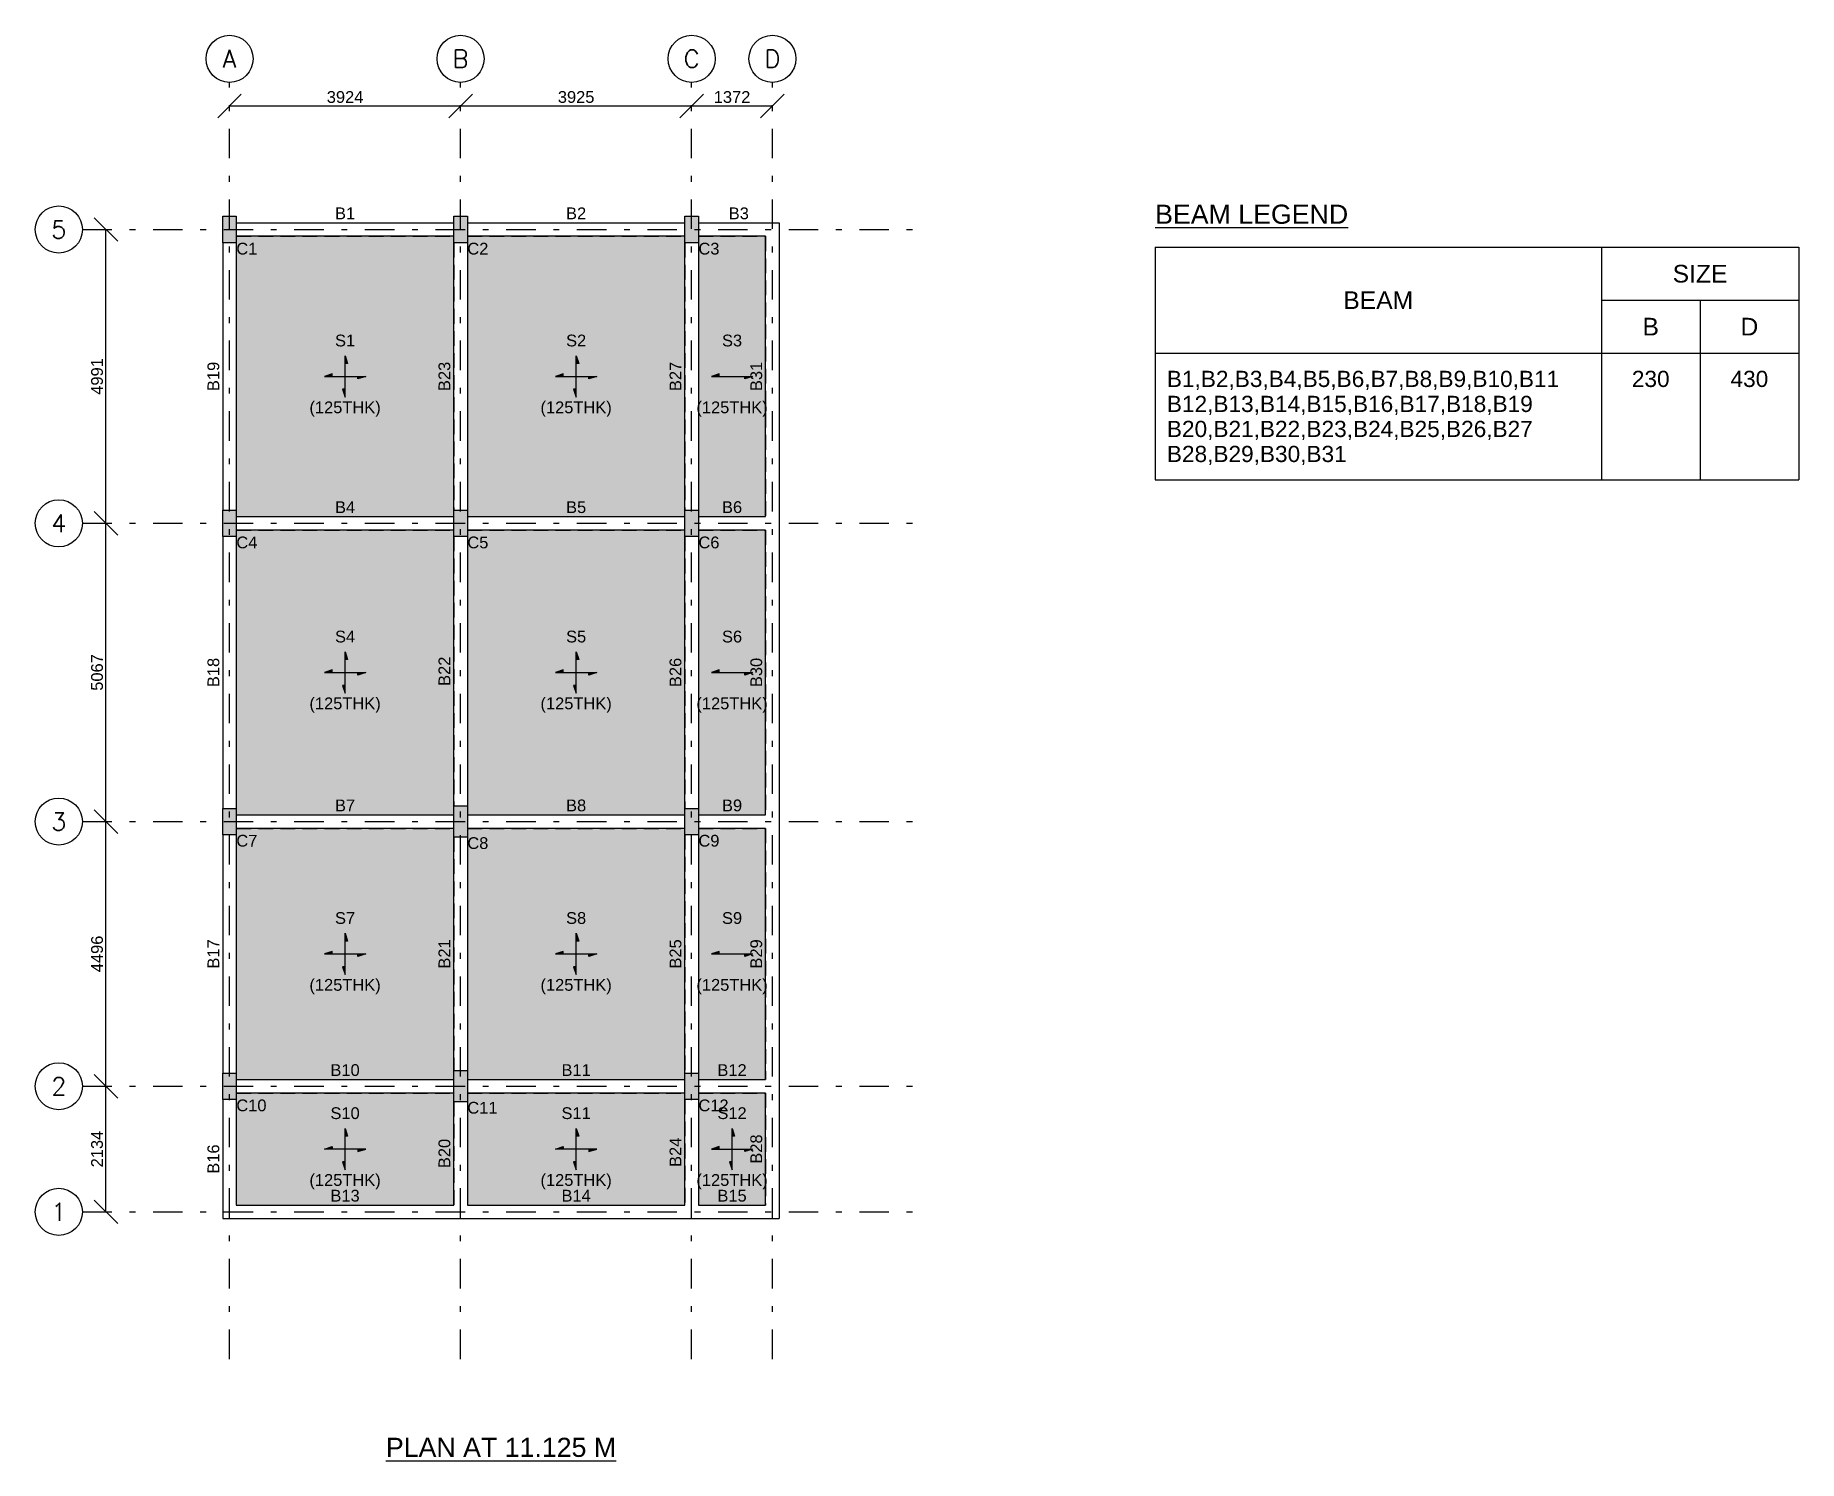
# Model space of a CAD drawing. Header units: inches. Extents: x -3300 to 26653, y -20916 to 3300.
import ezdxf
from ezdxf.enums import TextEntityAlignment as Align

# ---------------------------------------------------------------- set-up
doc = ezdxf.new("R2010")
doc.units = ezdxf.units.IN
doc.header["$LTSCALE"] = 1000
doc.header["$MEASUREMENT"] = 0
doc.linetypes.add('SCCenter', pattern=[1.2, 0.5, -0.3, 0.1, -0.3])
doc.linetypes.add('SCHidden', pattern=[0.375, 0.25, -0.125])
for name, color, linetype in [('Beam', 3, 'Continuous'), ('Beam Nos', 7, 'Continuous'), ('Column', 2, 'Continuous'), ('Column Nos', 7, 'Continuous'), ('Grid Line', 8, 'Continuous'), ('Label', 4, 'Continuous'), ('Schedule Border', 4, 'Continuous'), ('Schedule Header', 4, 'Continuous'), ('Schedule Text', 31, 'Continuous'), ('Slab', 251, 'Continuous'), ('Slab Nos', 7, 'Continuous')]:
    doc.layers.add(name, color=color, linetype=linetype)
doc.styles.add('SC-BBS1', font='SansSerif')
doc.styles.add('SC-BBS2', font='SansSerif')
doc.styles.get("Standard").update_dxf_attribs({"font": 'txt.shx'})
doc.dimstyles.new('SCGridlineDim', dxfattribs={"dimtxt": 200, "dimasz": 0.18, "dimexe": 75, "dimexo": 75, "dimgap": 50, "dimtad": 1, "dimtoh": 1, "dimdec": 0, "dimzin": 0, "dimdsep": 46, "dimtxsty": 'SC-BBS2', "dimtsz": 200, "dimcen": 0.09, "dimclrd": 8, "dimclre": 8, "dimclrt": 31, "dimadec": 0, "dimazin": 0, "dimtfac": 1, "dimtdec": 0, "dimtix": 1, "dimtofl": 0, "dimtmove": 0, "dimatfit": 3, "dimfxl": 1, "dimtolj": 1, "dimtzin": 0, "dimarcsym": 0})

# ---------------------------------------------------------------- blocks, each defined once
blk = doc.blocks.new('*D0')
at = {"color": 8, "linetype": 'ByBlock', "lineweight": -2}
for p, q in [((-1900, -14754), (-2300, -14354)), ((-2100, -14554), (-2100, -14554)), ((-2100, -16688), (-2100, -14554)), ((-2300, -16488), (-1900, -16888)), ((-2100, -16688), (-2100, -16688))]:
    blk.add_line(p, q, dxfattribs=at)
at = {"layer": 'Defpoints', "color": 8}
for p in [(-2100, -14554), (-2100, -16688), (-2100, -16688)]:
    blk.add_point(p, dxfattribs=at)
at = {"color": 31, "insert": (-2250, -15621), "char_height": 200, "attachment_point": 5, "rotation": 90, "style": 'SC-BBS2'}
blk.add_mtext('\\A1;2134', dxfattribs=at)
blk = doc.blocks.new('*D1')
at = {"color": 8, "linetype": 'ByBlock', "lineweight": -2}
for p, q in [((-1900, -10258), (-2300, -9858)), ((-2100, -10058), (-2100, -10058)), ((-2100, -14554), (-2100, -10058)), ((-2300, -14354), (-1900, -14754)), ((-2100, -14554), (-2100, -14554))]:
    blk.add_line(p, q, dxfattribs=at)
at = {"layer": 'Defpoints', "color": 8}
for p in [(-2100, -10058), (-2100, -14554), (-2100, -14554)]:
    blk.add_point(p, dxfattribs=at)
at = {"color": 31, "insert": (-2250, -12306), "char_height": 200, "attachment_point": 5, "rotation": 90, "style": 'SC-BBS2'}
blk.add_mtext('\\A1;4496', dxfattribs=at)
blk = doc.blocks.new('*D2')
at = {"color": 8, "linetype": 'ByBlock', "lineweight": -2}
for p, q in [((-1900, -5191), (-2300, -4791)), ((-2100, -4991), (-2100, -4991)), ((-2100, -10058), (-2100, -4991)), ((-2300, -9858), (-1900, -10258)), ((-2100, -10058), (-2100, -10058))]:
    blk.add_line(p, q, dxfattribs=at)
at = {"layer": 'Defpoints', "color": 8}
for p in [(-2100, -4991), (-2100, -10058), (-2100, -10058)]:
    blk.add_point(p, dxfattribs=at)
at = {"color": 31, "insert": (-2250, -7524.5), "char_height": 200, "attachment_point": 5, "rotation": 90, "style": 'SC-BBS2'}
blk.add_mtext('\\A1;5067', dxfattribs=at)
blk = doc.blocks.new('*D3')
at = {"color": 8, "linetype": 'ByBlock', "lineweight": -2}
for p, q in [((-1900, -200), (-2300, 200)), ((-2100, 0), (-2100, 0)), ((-2100, -4991), (-2100, 0)), ((-2300, -4791), (-1900, -5191)), ((-2100, -4991), (-2100, -4991))]:
    blk.add_line(p, q, dxfattribs=at)
at = {"layer": 'Defpoints', "color": 8}
for p in [(-2100, 0), (-2100, -4991), (-2100, -4991)]:
    blk.add_point(p, dxfattribs=at)
at = {"color": 31, "insert": (-2250, -2495.5), "char_height": 200, "attachment_point": 5, "rotation": 90, "style": 'SC-BBS2'}
blk.add_mtext('\\A1;4991', dxfattribs=at)
blk = doc.blocks.new('*D4')
at = {"color": 8, "linetype": 'ByBlock', "lineweight": -2}
for p, q in [((200, 2300), (-200, 1900)), ((0, 2100), (0, 2100)), ((0, 2100), (3924, 2100)), ((3724, 1900), (4124, 2300)), ((3924, 2100), (3924, 2100))]:
    blk.add_line(p, q, dxfattribs=at)
at = {"layer": 'Defpoints', "color": 8}
for p in [(0, 2100), (0, 2100), (3924, 2100)]:
    blk.add_point(p, dxfattribs=at)
at = {"color": 31, "insert": (1962, 2250), "char_height": 200, "attachment_point": 5, "style": 'SC-BBS2'}
blk.add_mtext('\\A1;3924', dxfattribs=at)
blk = doc.blocks.new('*D5')
at = {"color": 8, "linetype": 'ByBlock', "lineweight": -2}
for p, q in [((4124, 2300), (3724, 1900)), ((3924, 2100), (7849, 2100)), ((3999, 2100), (3999, 2100)), ((7649, 1900), (8049, 2300)), ((7849, 2100), (7849, 2100))]:
    blk.add_line(p, q, dxfattribs=at)
at = {"layer": 'Defpoints', "color": 8}
for p in [(3924, 2100), (3924, 2100), (7849, 2100)]:
    blk.add_point(p, dxfattribs=at)
at = {"color": 31, "insert": (5886.5, 2250), "char_height": 200, "attachment_point": 5, "style": 'SC-BBS2'}
blk.add_mtext('\\A1;3925', dxfattribs=at)
blk = doc.blocks.new('*D6')
at = {"color": 8, "linetype": 'ByBlock', "lineweight": -2}
for p, q in [((8049, 2300), (7649, 1900)), ((7849, 2100), (7849, 2100)), ((7849, 2100), (9221, 2100)), ((9021, 1900), (9421, 2300)), ((9221, 2100), (9221, 2100))]:
    blk.add_line(p, q, dxfattribs=at)
at = {"layer": 'Defpoints', "color": 8}
for p in [(7849, 2100), (7849, 2100), (9221, 2100)]:
    blk.add_point(p, dxfattribs=at)
at = {"color": 31, "insert": (8535, 2250), "char_height": 200, "attachment_point": 5, "style": 'SC-BBS2'}
blk.add_mtext('\\A1;1372', dxfattribs=at)

msp = doc.modelspace()

# ---------------------------------------------------------------- hatches: boundary and pattern name
at = {"layer": 'Column'}
for points in [[(115, -225), (-115, -225), (-115, 225), (115, 225)], [(4039, -225), (3809, -225), (3809, 225), (4039, 225)], [(7964, -225), (7734, -225), (7734, 225), (7964, 225)], [(115, -5216), (-115, -5216), (-115, -4766), (115, -4766)], [(4039, -5216), (3809, -5216), (3809, -4766), (4039, -4766)], [(7964, -5216), (7734, -5216), (7734, -4766), (7964, -4766)], [(115, -10283), (-115, -10283), (-115, -9833), (115, -9833)], [(4039, -10323), (3809, -10323), (3809, -9793), (4039, -9793)], [(7964, -10283), (7734, -10283), (7734, -9833), (7964, -9833)], [(115, -14779), (-115, -14779), (-115, -14329), (115, -14329)], [(4039, -14819), (3809, -14819), (3809, -14289), (4039, -14289)], [(7964, -14779), (7734, -14779), (7734, -14329), (7964, -14329)]]:
    msp.add_hatch(color=256, dxfattribs=at).paths.add_polyline_path(points, flags=0)
at = {"layer": 'Slab'}
for points in [[(3809, -4876), (3809, -4766), (3809, -225), (3809, -115), (115, -115), (115, -225), (115, -4766), (115, -4876)], [(7734, -4876), (7734, -4766), (7734, -225), (7734, -115), (4039, -115), (4039, -225), (4039, -4766), (4039, -4876)], [(9106, -4876), (9106, -115), (7964, -115), (7964, -225), (7964, -4766), (7964, -4876)], [(3809, -9943), (3809, -9793), (3809, -5216), (3809, -5106), (115, -5106), (115, -5216), (115, -9833), (115, -9943)], [(7734, -9943), (7734, -9833), (7734, -5216), (7734, -5106), (4039, -5106), (4039, -5216), (4039, -9793), (4039, -9943)], [(9106, -9943), (9106, -5106), (7964, -5106), (7964, -5216), (7964, -9833), (7964, -9943)], [(3809, -14439), (3809, -14289), (3809, -10323), (3809, -10173), (115, -10173), (115, -10283), (115, -14329), (115, -14439)], [(7734, -14439), (7734, -14329), (7734, -10283), (7734, -10173), (4039, -10173), (4039, -10323), (4039, -14289), (4039, -14439)], [(9106, -14439), (9106, -10173), (7964, -10173), (7964, -10283), (7964, -14329), (7964, -14439)], [(3809, -16573), (3809, -14819), (3809, -14669), (115, -14669), (115, -14779), (115, -16573)], [(7734, -16573), (7734, -14779), (7734, -14669), (4039, -14669), (4039, -14819), (4039, -16573)], [(9106, -16573), (9106, -14669), (7964, -14669), (7964, -14779), (7964, -16573)]]:
    msp.add_hatch(color=256, dxfattribs=at).paths.add_polyline_path(points, flags=0)
at = {"layer": 'Slab Nos'}
for points in [[(1962, -2145.5), (2005.8, -2276.8), (1962, -2276.8)], [(5886.5, -2145.5), (5930.2, -2276.8), (5886.5, -2276.8)], [(1743.2, -2495.5), (1743.2, -2451.8), (1612, -2495.5)], [(2312, -2495.5), (2180.7, -2539.2), (2180.7, -2495.5)], [(5667.8, -2495.5), (5667.8, -2451.8), (5536.5, -2495.5)], [(6236.5, -2495.5), (6105.2, -2539.2), (6105.2, -2495.5)], [(8316.2, -2495.5), (8316.2, -2451.8), (8185, -2495.5)], [(8885, -2495.5), (8753.8, -2539.2), (8753.8, -2495.5)], [(1962, -2714.2), (1918.2, -2714.2), (1962, -2845.5)], [(5886.5, -2714.2), (5842.8, -2714.2), (5886.5, -2845.5)], [(1962, -7174.5), (2005.8, -7305.8), (1962, -7305.8)], [(5886.5, -7174.5), (5930.2, -7305.8), (5886.5, -7305.8)], [(1743.2, -7524.5), (1743.2, -7480.8), (1612, -7524.5)], [(5667.8, -7524.5), (5667.8, -7480.8), (5536.5, -7524.5)], [(8316.2, -7524.5), (8316.2, -7480.8), (8185, -7524.5)], [(1962, -7743.2), (1918.2, -7743.2), (1962, -7874.5)], [(2312, -7524.5), (2180.7, -7568.2), (2180.7, -7524.5)], [(5886.5, -7743.2), (5842.8, -7743.2), (5886.5, -7874.5)], [(6236.5, -7524.5), (6105.2, -7568.2), (6105.2, -7524.5)], [(8885, -7524.5), (8753.8, -7568.2), (8753.8, -7524.5)], [(1962, -11956), (2005.8, -12087.2), (1962, -12087.2)], [(5886.5, -11956), (5930.2, -12087.2), (5886.5, -12087.2)], [(1743.2, -12306), (1743.2, -12262.2), (1612, -12306)], [(5667.8, -12306), (5667.8, -12262.2), (5536.5, -12306)], [(8316.2, -12306), (8316.2, -12262.2), (8185, -12306)], [(1962, -12524.8), (1918.2, -12524.8), (1962, -12656)], [(2312, -12306), (2180.7, -12349.8), (2180.7, -12306)], [(5886.5, -12524.8), (5842.8, -12524.8), (5886.5, -12656)], [(6236.5, -12306), (6105.2, -12349.8), (6105.2, -12306)], [(8885, -12306), (8753.8, -12349.8), (8753.8, -12306)], [(1962, -15271), (2005.8, -15402.3), (1962, -15402.3)], [(5886.5, -15271), (5930.3, -15402.3), (5886.5, -15402.3)], [(8535, -15271), (8578.8, -15402.3), (8535, -15402.3)], [(1612, -15621), (1743.3, -15577.2), (1743.2, -15621)], [(1962, -15839.8), (1918.2, -15839.7), (1962, -15971)], [(2180.7, -15621), (2180.7, -15664.8), (2312, -15621)], [(5536.5, -15621), (5667.8, -15577.2), (5667.8, -15621)], [(5886.5, -15839.8), (5842.7, -15839.7), (5886.5, -15971)], [(6105.2, -15621), (6105.2, -15664.8), (6236.5, -15621)], [(8316.2, -15621), (8316.2, -15577.2), (8185, -15621)], [(8535, -15839.8), (8491.2, -15839.8), (8535, -15971)], [(8885, -15621), (8753.8, -15664.8), (8753.8, -15621)]]:
    msp.add_hatch(color=256, dxfattribs=at).paths.add_polyline_path(points, flags=0)

# ---------------------------------------------------------------- linework, layer by layer
at = {"layer": 'Beam'}
for p, q in [((115, 115), (3809, 115)), ((4039, 115), (7734, 115)), ((7964, 115), (9336, 115)), ((9336, 115), (9336, -5106)), ((-115, -225), (-115, -4766)), ((9336, -4991), (9336, -10173)), ((-115, -5216), (-115, -9833)), ((9336, -10058), (9336, -14669)), ((-115, -10283), (-115, -14329)), ((9336, -14554), (9336, -16803)), ((-115, -14779), (-115, -16803)), ((-115, -16803), (4039, -16803)), ((3981.5, -16803), (7964, -16803)), ((7906.5, -16803), (9336, -16803))]:
    msp.add_line(p, q, dxfattribs=at)
at = {"layer": 'Beam', "linetype": 'SCHidden'}
for p, q in [((115, -115), (3809, -115)), ((115, -225), (115, -4766)), ((3809, -225), (3809, -4766)), ((4039, -115), (7734, -115)), ((4039, -225), (4039, -4766)), ((7734, -225), (7734, -4766)), ((7964, -115), (9106, -115)), ((7964, -225), (7964, -4766)), ((9106, -115), (9106, -4876)), ((115, -4876), (3809, -4876)), ((4039, -4876), (7734, -4876)), ((7964, -4876), (9106, -4876)), ((115, -5106), (3809, -5106)), ((115, -5216), (115, -9833)), ((3809, -5216), (3809, -9793)), ((4039, -5106), (7734, -5106)), ((4039, -5216), (4039, -9793)), ((7734, -5216), (7734, -9833)), ((7964, -5106), (9106, -5106)), ((7964, -5216), (7964, -9833)), ((9106, -5106), (9106, -9943)), ((115, -9943), (3809, -9943)), ((115, -10173), (3809, -10173)), ((4039, -9943), (7734, -9943)), ((4039, -10173), (7734, -10173)), ((7964, -9943), (9106, -9943)), ((7964, -10173), (9106, -10173)), ((9106, -10173), (9106, -14439)), ((115, -10283), (115, -14329)), ((3809, -10323), (3809, -14289)), ((4039, -10323), (4039, -14289)), ((7734, -10283), (7734, -14329)), ((7964, -10283), (7964, -14329)), ((115, -14439), (3809, -14439)), ((115, -14669), (3809, -14669)), ((4039, -14439), (7734, -14439)), ((4039, -14669), (7734, -14669)), ((7964, -14439), (9106, -14439)), ((7964, -14669), (9106, -14669)), ((9106, -14669), (9106, -16573)), ((115, -14779), (115, -16573)), ((3809, -14819), (3809, -16573)), ((4039, -14819), (4039, -16573)), ((7734, -14779), (7734, -16573)), ((7964, -14779), (7964, -16573)), ((115, -16573), (3809, -16573)), ((4039, -16573), (7734, -16573)), ((7964, -16573), (9106, -16573))]:
    msp.add_line(p, q, dxfattribs=at)
at = {"layer": 'Column'}
for points in [[(115, -225), (-115, -225), (-115, 225), (115, 225)], [(4039, -225), (3809, -225), (3809, 225), (4039, 225)], [(7964, -225), (7734, -225), (7734, 225), (7964, 225)], [(115, -5216), (-115, -5216), (-115, -4766), (115, -4766)], [(4039, -5216), (3809, -5216), (3809, -4766), (4039, -4766)], [(7964, -5216), (7734, -5216), (7734, -4766), (7964, -4766)], [(115, -10283), (-115, -10283), (-115, -9833), (115, -9833)], [(4039, -10323), (3809, -10323), (3809, -9793), (4039, -9793)], [(7964, -10283), (7734, -10283), (7734, -9833), (7964, -9833)], [(115, -14779), (-115, -14779), (-115, -14329), (115, -14329)], [(4039, -14819), (3809, -14819), (3809, -14289), (4039, -14289)], [(7964, -14779), (7734, -14779), (7734, -14329), (7964, -14329)]]:
    msp.add_lwpolyline(points, close=True, dxfattribs=at)
at = {"layer": 'Grid Line', "linetype": 'SCCenter'}
for p, q in [((0, -19188), (0, 2500)), ((3924, -19188), (3924, 2500)), ((7849, -19188), (7849, 2500)), ((9221, -19188), (9221, 2500)), ((-2500, 0), (11721, 0)), ((-2500, -4991), (11721, -4991)), ((-2500, -10058), (11721, -10058)), ((-2500, -14554), (11721, -14554)), ((-2500, -16688), (11721, -16688))]:
    msp.add_line(p, q, dxfattribs=at)
at = {"layer": 'Grid Line'}
for centre in [(0, 2900), (3924, 2900), (7849, 2900), (9221, 2900), (-2900, 0), (-2900, -4991), (-2900, -10058), (-2900, -14554), (-2900, -16688)]:
    msp.add_circle(centre, 400, dxfattribs=at)
at = {"layer": 'Schedule Border'}
for p, q in [((15721, -300), (26653, -300)), ((15721, -300), (15721, -4250)), ((23301, -300), (23301, -4250)), ((26653, -300), (26653, -4250)), ((23301, -1200), (26653, -1200)), ((24977, -1200), (24977, -4250)), ((15721, -2100), (26653, -2100)), ((15721, -4250), (26653, -4250))]:
    msp.add_line(p, q, dxfattribs=at)
at = {"layer": 'Slab'}
for points in [[(3809, -4876), (3809, -4766), (3809, -225), (3809, -115), (115, -115), (115, -225), (115, -4766), (115, -4876)], [(7734, -4876), (7734, -4766), (7734, -225), (7734, -115), (4039, -115), (4039, -225), (4039, -4766), (4039, -4876)], [(9106, -4876), (9106, -115), (7964, -115), (7964, -225), (7964, -4766), (7964, -4876)], [(3809, -9943), (3809, -9793), (3809, -5216), (3809, -5106), (115, -5106), (115, -5216), (115, -9833), (115, -9943)], [(7734, -9943), (7734, -9833), (7734, -5216), (7734, -5106), (4039, -5106), (4039, -5216), (4039, -9793), (4039, -9943)], [(9106, -9943), (9106, -5106), (7964, -5106), (7964, -5216), (7964, -9833), (7964, -9943)], [(3809, -14439), (3809, -14289), (3809, -10323), (3809, -10173), (115, -10173), (115, -10283), (115, -14329), (115, -14439)], [(7734, -14439), (7734, -14329), (7734, -10283), (7734, -10173), (4039, -10173), (4039, -10323), (4039, -14289), (4039, -14439)], [(9106, -14439), (9106, -10173), (7964, -10173), (7964, -10283), (7964, -14329), (7964, -14439)], [(3809, -16573), (3809, -14819), (3809, -14669), (115, -14669), (115, -14779), (115, -16573)], [(7734, -16573), (7734, -14779), (7734, -14669), (4039, -14669), (4039, -14819), (4039, -16573)], [(9106, -16573), (9106, -14669), (7964, -14669), (7964, -14779), (7964, -16573)]]:
    msp.add_lwpolyline(points, close=True, dxfattribs=at)
at = {"layer": 'Slab Nos'}
for points in [[(1962, -2714.2), (1918.2, -2714.2), (1962, -2845.5), (1962, -2145.5), (2005.8, -2276.8), (1962, -2276.8)], [(5886.5, -2714.2), (5842.8, -2714.2), (5886.5, -2845.5), (5886.5, -2145.5), (5930.2, -2276.8), (5886.5, -2276.8)], [(1743.2, -2495.5), (1743.2, -2451.8), (1612, -2495.5), (2312, -2495.5), (2180.7, -2539.2), (2180.7, -2495.5)], [(5667.8, -2495.5), (5667.8, -2451.8), (5536.5, -2495.5), (6236.5, -2495.5), (6105.2, -2539.2), (6105.2, -2495.5)], [(8316.2, -2495.5), (8316.2, -2451.8), (8185, -2495.5), (8885, -2495.5), (8753.8, -2539.2), (8753.8, -2495.5)], [(1962, -7743.2), (1918.2, -7743.2), (1962, -7874.5), (1962, -7174.5), (2005.8, -7305.8), (1962, -7305.8)], [(5886.5, -7743.2), (5842.8, -7743.2), (5886.5, -7874.5), (5886.5, -7174.5), (5930.2, -7305.8), (5886.5, -7305.8)], [(1743.2, -7524.5), (1743.2, -7480.8), (1612, -7524.5), (2312, -7524.5), (2180.7, -7568.2), (2180.7, -7524.5)], [(5667.8, -7524.5), (5667.8, -7480.8), (5536.5, -7524.5), (6236.5, -7524.5), (6105.2, -7568.2), (6105.2, -7524.5)], [(8316.2, -7524.5), (8316.2, -7480.8), (8185, -7524.5), (8885, -7524.5), (8753.8, -7568.2), (8753.8, -7524.5)], [(1962, -12524.8), (1918.2, -12524.8), (1962, -12656), (1962, -11956), (2005.8, -12087.2), (1962, -12087.2)], [(5886.5, -12524.8), (5842.8, -12524.8), (5886.5, -12656), (5886.5, -11956), (5930.2, -12087.2), (5886.5, -12087.2)], [(1743.2, -12306), (1743.2, -12262.2), (1612, -12306), (2312, -12306), (2180.7, -12349.8), (2180.7, -12306)], [(5667.8, -12306), (5667.8, -12262.2), (5536.5, -12306), (6236.5, -12306), (6105.2, -12349.8), (6105.2, -12306)], [(8316.2, -12306), (8316.2, -12262.2), (8185, -12306), (8885, -12306), (8753.8, -12349.8), (8753.8, -12306)], [(1962, -15839.8), (1918.2, -15839.7), (1962, -15971), (1962, -15271), (2005.8, -15402.3), (1962, -15402.3)], [(5886.5, -15839.8), (5842.7, -15839.7), (5886.5, -15971), (5886.5, -15271), (5930.3, -15402.3), (5886.5, -15402.3)], [(8535, -15839.8), (8491.2, -15839.8), (8535, -15971), (8535, -15271), (8578.8, -15402.3), (8535, -15402.3)], [(2180.7, -15621), (2180.7, -15664.8), (2312, -15621), (1612, -15621), (1743.3, -15577.2), (1743.2, -15621)], [(6105.2, -15621), (6105.2, -15664.8), (6236.5, -15621), (5536.5, -15621), (5667.8, -15577.2), (5667.8, -15621)], [(8316.2, -15621), (8316.2, -15577.2), (8185, -15621), (8885, -15621), (8753.8, -15664.8), (8753.8, -15621)]]:
    msp.add_lwpolyline(points, dxfattribs=at)

# ---------------------------------------------------------------- texts
at = {"layer": 'Beam Nos', "style": 'SC-BBS1'}
for s, p in [('B1', (1962, 115)), ('B2', (5886.5, 115)), ('B3', (8650, 115)), ('B4', (1962, -4876)), ('B5', (5886.5, -4876)), ('B6', (8535, -4876)), ('B7', (1962, -9943)), ('B8', (5886.5, -9943)), ('B9', (8535, -9943)), ('B10', (1962, -14439)), ('B11', (5886.5, -14439)), ('B12', (8535, -14439)), ('B13', (1962, -16573)), ('B14', (5886.5, -16573)), ('B15', (8535, -16573))]:
    msp.add_text(s, height=200, dxfattribs=at).set_placement(p, align=Align.BOTTOM_CENTER)
for s, p in [('B19', (-115, -2495.5)), ('B23', (3809, -2495.5)), ('B27', (7734, -2495.5)), ('B31', (9106, -2495.5)), ('B18', (-115, -7524.5)), ('B22', (3809, -7504.5)), ('B26', (7734, -7524.5)), ('B30', (9106, -7524.5)), ('B17', (-115, -12306)), ('B21', (3809, -12306)), ('B25', (7734, -12306)), ('B29', (9106, -12306)), ('B16', (-115, -15791)), ('B20', (3809, -15696)), ('B24', (7734, -15676)), ('B28', (9106, -15621))]:
    msp.add_text(s, height=200, rotation=90, dxfattribs=at).set_placement(p, align=Align.BOTTOM_CENTER)
at = {"layer": 'Column Nos', "style": 'SC-BBS2'}
for s, p in [('C1', (115, -225)), ('C2', (4039, -225)), ('C3', (7964, -225)), ('C4', (115, -5216)), ('C5', (4039, -5216)), ('C6', (7964, -5216)), ('C7', (115, -10283)), ('C8', (4039, -10323)), ('C9', (7964, -10283)), ('C10', (115, -14779)), ('C11', (4039, -14819)), ('C12', (7964, -14779))]:
    msp.add_text(s, height=200, dxfattribs=at).set_placement(p, align=Align.TOP_LEFT)
at = {"layer": 'Grid Line'}
for s, p in [('A', (0, 2900)), ('B', (3924, 2900)), ('C', (7849, 2900)), ('D', (9221, 2900)), ('5', (-2900, 0)), ('4', (-2900, -4991)), ('3', (-2900, -10058)), ('2', (-2900, -14554)), ('1', (-2900, -16688))]:
    msp.add_text(s, height=300, dxfattribs=at).set_placement(p, align=Align.MIDDLE)
at = {"layer": 'Label', "style": 'SC-BBS1'}
msp.add_text('%%uBEAM LEGEND', height=325, dxfattribs=at).set_placement((15721, 0), align=Align.BOTTOM_LEFT)
msp.add_text('%%uPLAN AT 11.125 M', height=325, dxfattribs=at).set_placement((4610.5, -20688), align=Align.MIDDLE_CENTER)
at = {"layer": 'Schedule Header', "style": 'SC-BBS1'}
for s, p in [('SIZE', (24977, -750)), ('BEAM', (19511, -1200)), ('B', (24139, -1650)), ('D', (25815, -1650))]:
    msp.add_text(s, height=300, dxfattribs=at).set_placement(p, align=Align.MIDDLE_CENTER)
at = {"layer": 'Schedule Text', "style": 'SC-BBS1'}
for s, p in [('B1,B2,B3,B4,B5,B6,B7,B8,B9,B10,B11', (15921, -2537.5)), ('B12,B13,B14,B15,B16,B17,B18,B19', (15921, -2962.5)), ('B20,B21,B22,B23,B24,B25,B26,B27', (15921, -3387.5)), ('B28,B29,B30,B31', (15921, -3812.5))]:
    msp.add_text(s, height=275, dxfattribs=at).set_placement(p, align=Align.MIDDLE_LEFT)
for s, p in [('230', (24139, -2537.5)), ('430', (25815, -2537.5))]:
    msp.add_text(s, height=275, dxfattribs=at).set_placement(p, align=Align.MIDDLE_CENTER)
at = {"layer": 'Slab Nos', "style": 'SC-BBS2'}
for s, p in [('S1', (1962, -2045.5)), ('S2', (5886.5, -2045.5)), ('S3', (8535, -2045.5)), ('S4', (1962, -7074.5)), ('S5', (5886.5, -7074.5)), ('S6', (8535, -7074.5)), ('S7', (1962, -11856)), ('S8', (5886.5, -11856)), ('S9', (8535, -11856)), ('S10', (1962, -15171)), ('S11', (5886.5, -15171)), ('S12', (8535, -15171))]:
    msp.add_text(s, height=200, dxfattribs=at).set_placement(p, align=Align.BOTTOM_CENTER)
for p in [(1962, -3045.5), (5886.5, -3045.5), (8535, -3045.5), (1962, -8074.5), (5886.5, -8074.5), (8535, -8074.5), (1962, -12856), (5886.5, -12856), (8535, -12856), (1962, -16171), (5886.5, -16171), (8535, -16171)]:
    msp.add_text('(125THK)', height=200, dxfattribs=at).set_placement(p, align=Align.MIDDLE)

# ---------------------------------------------------------------- dimensions: what is measured, and where the dimension line sits
at = {"layer": 'Grid Line'}
for p1, p2, text, picture, middle in [((0, 2100), (3924, 2100), '3924', '*D4', (1962, 2100)), ((3924, 2100), (7849, 2100), '3925', '*D5', (5886.5, 2100)), ((7849, 2100), (9221, 2100), '1372', '*D6', (8535, 2100)), ((-2100, -4991), (-2100, 0), '4991', '*D3', (-2100, -2495.5)), ((-2100, -10058), (-2100, -4991), '5067', '*D2', (-2100, -7524.5)), ((-2100, -14554), (-2100, -10058), '4496', '*D1', (-2100, -12306)), ((-2100, -16688), (-2100, -14554), '2134', '*D0', (-2100, -15621))]:
    dim = msp.add_aligned_dim(p1=p1, p2=p2, distance=0, text=text, dimstyle='SCGridlineDim', dxfattribs=at)
    dim.commit()
    dim.dimension.update_dxf_attribs({"geometry": picture, "text_midpoint": middle})

doc.saveas('drawing.dxf')
